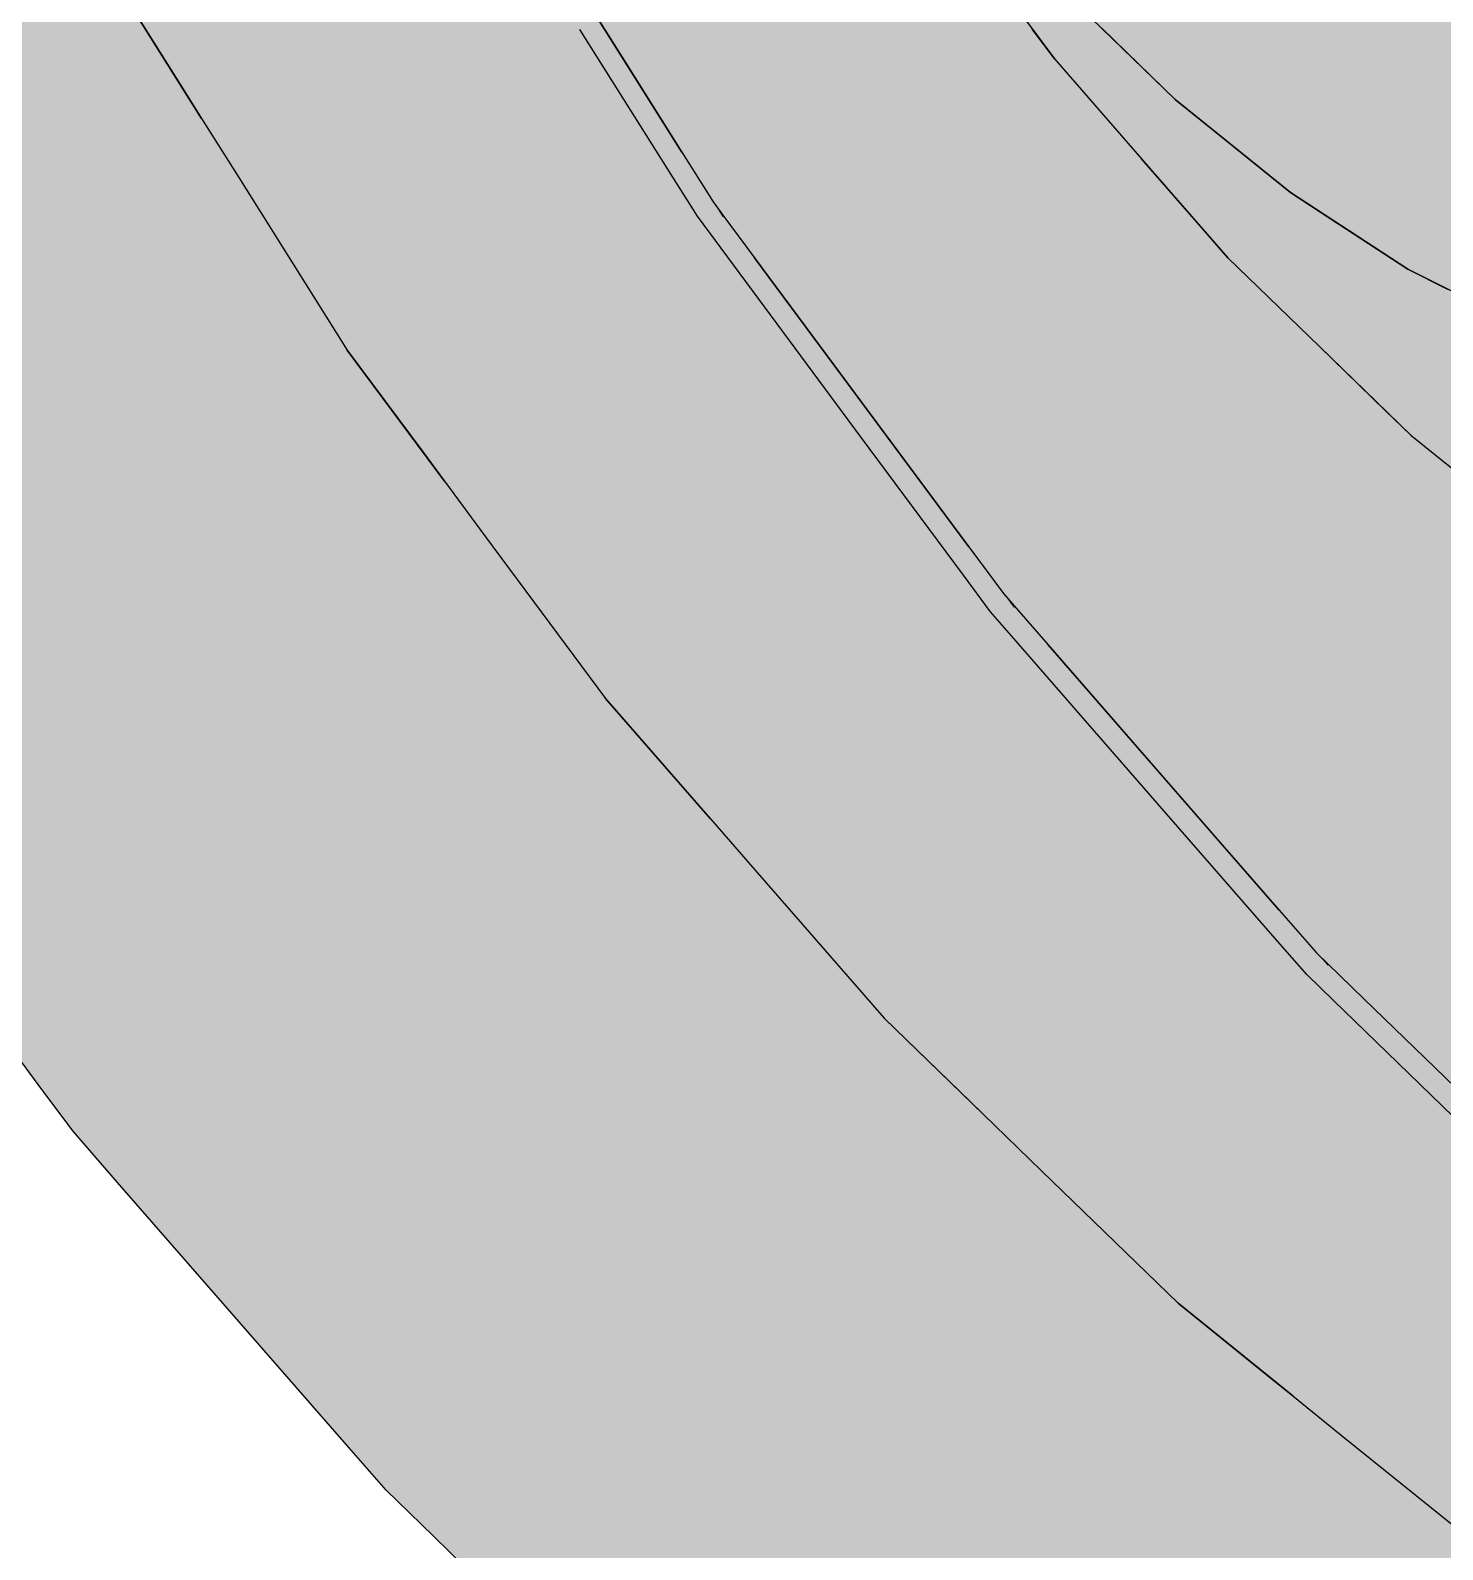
# Model space of a CAD drawing. Extents: x 0 to 420, y 0 to 297.
# Drawn here: x 274.12 to 289.68, y 192.69 to 209.42 of the extents above; entities that cross this region are included whole.
import ezdxf

# ---------------------------------------------------------------- set-up
doc = ezdxf.new("R2010")
doc.units = 0
doc.layers.add('SOMBRA', color=8, linetype='CONTINUOUS')
doc.layers.add('VISIBLE', color=7, linetype='CONTINUOUS')

msp = doc.modelspace()

# ---------------------------------------------------------------- linework, layer by layer
at = {"layer": 'SOMBRA', "color": 252}
for points in [[(306.4451, 222.9507), (285.4081, 209.1036), (285.1613, 209.4365)], [(306.4451, 222.9507), (307.3284, 221.7592), (285.4081, 209.1036)], [(286.3633, 208.0082), (285.4081, 209.1036), (307.3284, 221.7592)], [(286.3633, 208.0082), (307.3284, 221.7592), (307.5947, 221.4539)], [(286.3633, 208.0082), (307.5947, 221.4539), (297.3043, 214.3249)], [(308.2836, 220.6638), (287.0499, 207.2208), (297.3043, 214.3249)], [(308.2836, 220.6638), (287.3161, 206.9155), (287.0499, 207.2208)], [(308.2836, 220.6638), (309.2364, 219.5712), (287.3161, 206.9155)], [(288.3246, 205.938), (287.3161, 206.9155), (309.2364, 219.5712)], [(288.3246, 205.938), (309.2364, 219.5712), (309.5175, 219.2987)], [(288.3246, 205.938), (309.5175, 219.2987), (299.2655, 212.2547)], [(310.2449, 218.5936), (289.0495, 205.2353), (299.2655, 212.2547)], [(310.2449, 218.5936), (289.3306, 204.9629), (289.0495, 205.2353)], [(310.2449, 218.5936), (311.2509, 217.6186), (289.3306, 204.9629)], [(290.3751, 204.1199), (289.3306, 204.9629), (311.2509, 217.6186)], [(268.1954, 206.7855), (266.3231, 210.3317), (276.5761, 216.2513)], [(268.1954, 206.7855), (276.5761, 216.2513), (277.8948, 213.7537)], [(290.0755, 215.1485), (291.1003, 213.5191), (282.1166, 208.3324)], [(290.0755, 215.1485), (282.1166, 208.3324), (284.5653, 211.9672)], [(286.3633, 208.0082), (297.3043, 214.3249), (287.0499, 207.2208)], [(268.1954, 206.7855), (277.8948, 213.7537), (271.813, 208.8741)], [(278.4484, 212.7051), (271.813, 208.8741), (277.8948, 213.7537)], [(291.1003, 213.5191), (291.3705, 213.0895), (281.471, 207.374)], [(291.1003, 213.5191), (281.471, 207.374), (282.1166, 208.3324)], [(281.7311, 207.0231), (281.471, 207.374), (291.3705, 213.0895)], [(281.7311, 207.0231), (291.3705, 213.0895), (290.8333, 212.2782)], [(278.4484, 212.7051), (278.7503, 212.1334), (268.4972, 206.2138)], [(278.4484, 212.7051), (268.4972, 206.2138), (271.813, 208.8741)], [(282.3504, 206.1877), (281.7311, 207.0231), (290.8333, 212.2782)], [(282.3504, 206.1877), (290.8333, 212.2782), (289.5546, 210.3471)], [(288.3246, 205.938), (299.2655, 212.2547), (289.0495, 205.2353)], [(268.596, 206.0567), (268.4972, 206.2138), (278.7503, 212.1334)], [(268.596, 206.0567), (278.7503, 212.1334), (278.8491, 211.9763)], [(268.9109, 205.5559), (268.596, 206.0567), (278.8491, 211.9763)], [(268.9109, 205.5559), (278.8491, 211.9763), (279.164, 211.4755)], [(284.5653, 211.9672), (281.2008, 207.8036), (280.176, 209.433)], [(284.5653, 211.9672), (282.1166, 208.3324), (281.2008, 207.8036)], [(282.7278, 208.8767), (282.5922, 212.0039), (282.0648, 211.5147)], [(282.7278, 208.8767), (283.3569, 209.7717), (282.5922, 212.0039)], [(278.5385, 209.297), (277.7972, 211.5831), (277.597, 211.4676)], [(278.5385, 209.297), (278.5851, 210.0909), (277.7972, 211.5831)], [(271.0459, 202.1614), (268.9109, 205.5559), (279.164, 211.4755)], [(271.0459, 202.1614), (279.164, 211.4755), (280.6676, 209.0847)], [(278.2819, 208.0061), (277.597, 211.4676), (277.1787, 211.226)], [(278.2819, 208.0061), (278.5385, 209.297), (277.597, 211.4676)], [(279.2243, 211.2355), (281.299, 208.081), (279.164, 211.4755)], [(281.8062, 207.5656), (282.0648, 211.5147), (281.2988, 210.8043)], [(281.8062, 207.5656), (282.7278, 208.8767), (282.0648, 211.5147)], [(276.6146, 210.389), (278.2819, 208.0061), (277.1787, 211.226)], [(279.2243, 211.2355), (280.176, 209.433), (281.2008, 207.8036)], [(279.2243, 211.2355), (281.2008, 207.8036), (281.299, 208.081)], [(285.0823, 208.9062), (284.2613, 211.0583), (284.0812, 210.8022)], [(285.3051, 209.3987), (284.3475, 211.1809), (284.2613, 211.0583)], [(285.0823, 208.9062), (285.3051, 209.3987), (284.2613, 211.0583)], [(285.3051, 209.3987), (285.4429, 209.7033), (284.3475, 211.1809)], [(275.988, 207.1136), (276.5023, 210.8355), (275.4959, 210.2545)], [(275.988, 207.1136), (276.6146, 210.389), (276.5023, 210.8355)], [(280.2822, 207.8455), (281.2988, 210.8043), (280.1768, 209.7636)], [(280.2822, 207.8455), (281.8062, 207.5656), (281.2988, 210.8043)], [(284.7507, 208.1734), (284.0812, 210.8022), (283.7901, 210.388)], [(284.7507, 208.1734), (285.0823, 208.9062), (284.0812, 210.8022)], [(293.1683, 210.6643), (294.3017, 209.1355), (285.318, 203.9488)], [(293.1683, 210.6643), (285.318, 203.9488), (287.6582, 207.483)], [(289.5546, 210.3471), (293.1683, 210.6643), (287.6582, 207.483)], [(273.9775, 210.441), (274.0341, 209.4105), (275.4959, 210.2545)], [(275.988, 207.1136), (277.4154, 207.2025), (276.6146, 210.389)], [(276.6146, 210.389), (277.4154, 207.2025), (278.2819, 208.0061)], [(284.2692, 207.109), (283.7901, 210.388), (283.3569, 209.7717)], [(284.2692, 207.109), (284.7507, 208.1734), (283.7901, 210.388)], [(274.3136, 204.3256), (275.4959, 210.2545), (274.0341, 209.4105)], [(274.3136, 204.3256), (275.988, 207.1136), (275.4959, 210.2545)], [(278.5851, 210.0909), (279.3966, 209.04), (278.5979, 210.31)], [(278.5979, 210.31), (279.3966, 209.04), (280.1768, 209.7636)], [(282.3504, 206.1877), (289.5546, 210.3471), (287.6582, 207.483)], [(278.5385, 209.297), (279.2243, 208.8802), (278.5851, 210.0909)], [(278.5851, 210.0909), (279.2243, 208.8802), (279.3966, 209.04)], [(286.5972, 208.1462), (285.5088, 209.8491), (285.4429, 209.7033)], [(286.5972, 208.1462), (286.6904, 208.494), (285.5088, 209.8491)], [(286.6904, 208.494), (286.735, 208.6605), (285.5088, 209.8491)], [(280.2822, 207.8455), (280.1768, 209.7636), (279.3966, 209.04)], [(283.5639, 205.55), (283.3569, 209.7717), (282.7278, 208.8767)], [(283.5639, 205.55), (284.2692, 207.109), (283.3569, 209.7717)], [(286.4465, 207.5838), (285.4429, 209.7033), (285.3051, 209.3987)], [(286.4465, 207.5838), (286.5972, 208.1462), (285.4429, 209.7033)], [(272.1752, 205.3507), (274.3136, 204.3256), (274.0341, 209.4105)], [(286.2223, 206.747), (285.3051, 209.3987), (285.0823, 208.9062)], [(286.2223, 206.747), (286.4465, 207.5838), (285.3051, 209.3987)], [(278.2819, 208.0061), (278.4731, 208.1835), (278.5385, 209.297)], [(278.4731, 208.1835), (278.8642, 208.5462), (278.5385, 209.297)], [(278.5385, 209.297), (278.8642, 208.5462), (279.2243, 208.8802)], [(271.0459, 202.1614), (280.6676, 209.0847), (274.6635, 204.25)], [(281.299, 208.081), (274.6635, 204.25), (280.6676, 209.0847)], [(280.3416, 206.7639), (279.3966, 209.04), (279.2243, 208.8802)], [(280.3416, 206.7639), (280.295, 207.6116), (279.3966, 209.04)], [(280.295, 207.6116), (280.2822, 207.8455), (279.3966, 209.04)], [(294.3017, 209.1355), (294.6005, 208.7325), (284.701, 203.017)], [(294.3017, 209.1355), (284.701, 203.017), (285.318, 203.9488)], [(280.2499, 205.3515), (279.2243, 208.8802), (278.8642, 208.5462)], [(280.2499, 205.3515), (280.3416, 206.7639), (279.2243, 208.8802)], [(282.1207, 205.5587), (282.7278, 208.8767), (281.8062, 207.5656)], [(282.1207, 205.5587), (283.5639, 205.55), (282.7278, 208.8767)], [(285.8966, 205.5315), (285.0823, 208.9062), (284.7507, 208.1734)], [(285.8966, 205.5315), (286.2223, 206.747), (285.0823, 208.9062)], [(284.9816, 202.6952), (284.701, 203.017), (294.6005, 208.7325)], [(284.9816, 202.6952), (294.6005, 208.7325), (294.0838, 207.9504)], [(278.4363, 207.5554), (278.8642, 208.5462), (278.4731, 208.1835)], [(278.4363, 207.5554), (280.2499, 205.3515), (278.8642, 208.5462)], [(287.9356, 207.0661), (286.735, 208.6605), (286.6904, 208.494)], [(287.9356, 207.0661), (287.9826, 207.4512), (286.735, 208.6605)], [(287.9826, 207.4512), (288.0051, 207.6355), (286.735, 208.6605)], [(287.8596, 206.4434), (286.6904, 208.494), (286.5972, 208.1462)], [(287.8596, 206.4434), (287.9356, 207.0661), (286.6904, 208.494)], [(278.4363, 207.5554), (278.4731, 208.1835), (278.2819, 208.0061)], [(282.1166, 208.3324), (281.471, 207.374), (281.2008, 207.8036)], [(285.4196, 203.7512), (284.7507, 208.1734), (284.2692, 207.109)], [(285.4196, 203.7512), (285.8966, 205.5315), (284.7507, 208.1734)], [(281.299, 208.081), (281.6431, 207.5337), (271.3901, 201.6141)], [(281.299, 208.081), (271.3901, 201.6141), (274.6635, 204.25)], [(278.2262, 203.9761), (278.2819, 208.0061), (277.4154, 207.2025)], [(278.2262, 203.9761), (278.4363, 207.5554), (278.2819, 208.0061)], [(281.2008, 207.8036), (281.6431, 207.5337), (281.299, 208.081)], [(287.7465, 205.5169), (286.5972, 208.1462), (286.4465, 207.5838)], [(287.7465, 205.5169), (287.8596, 206.4434), (286.5972, 208.1462)], [(280.295, 207.6116), (281.1655, 206.6541), (280.2822, 207.8455)], [(280.2822, 207.8455), (281.1655, 206.6541), (281.8062, 207.5656)], [(285.6496, 201.9292), (284.9816, 202.6952), (294.0838, 207.9504)], [(285.6496, 201.9292), (294.0838, 207.9504), (292.8539, 206.0886)], [(281.2008, 207.8036), (281.471, 207.374), (281.6431, 207.5337)], [(271.4994, 201.4667), (271.3901, 201.6141), (281.6431, 207.5337)], [(271.4994, 201.4667), (281.6431, 207.5337), (281.7524, 207.3863)], [(278.2262, 203.9761), (279.5382, 204.339), (278.4363, 207.5554)], [(278.4363, 207.5554), (279.5382, 204.339), (280.2499, 205.3515)], [(280.3416, 206.7639), (281.0239, 206.4527), (280.295, 207.6116)], [(280.295, 207.6116), (281.0239, 206.4527), (281.1655, 206.6541)], [(282.1207, 205.5587), (281.8062, 207.5656), (281.1655, 206.6541)], [(281.471, 207.374), (281.751, 207.3622), (281.6431, 207.5337)], [(281.7524, 207.3863), (281.6431, 207.5337), (281.751, 207.3622)], [(287.5822, 204.1712), (286.4465, 207.5838), (286.2223, 206.747)], [(287.5822, 204.1712), (287.7465, 205.5169), (286.4465, 207.5838)], [(289.2972, 206.1769), (288.0051, 207.6355), (287.9826, 207.4512)], [(289.2972, 206.1769), (289.2972, 206.5927), (288.0051, 207.6355)], [(289.2972, 206.5927), (289.2972, 206.7917), (288.0051, 207.6355)], [(271.8477, 200.9969), (271.4994, 201.4667), (281.7524, 207.3863)], [(271.8477, 200.9969), (281.7524, 207.3863), (282.1007, 206.9165)], [(281.471, 207.374), (281.7311, 207.0231), (281.751, 207.3622)], [(281.7311, 207.0231), (282.1837, 206.6741), (281.751, 207.3622)], [(282.1837, 206.6741), (281.7524, 207.3863), (281.751, 207.3622)], [(282.1837, 206.6741), (282.1007, 206.9165), (281.7524, 207.3863)], [(282.3504, 206.1877), (287.6582, 207.483), (283.2688, 204.9488)], [(287.6582, 207.483), (284.4022, 203.4201), (283.2688, 204.9488)], [(287.6582, 207.483), (285.318, 203.9488), (284.4022, 203.4201)], [(289.2972, 205.5046), (287.9826, 207.4512), (287.9356, 207.0661)], [(289.2972, 205.5046), (289.2972, 206.1769), (287.9826, 207.4512)], [(275.988, 207.1136), (276.157, 206.0353), (277.4154, 207.2025)], [(276.9906, 200.7147), (277.4154, 207.2025), (276.157, 206.0353)], [(276.9906, 200.7147), (278.2262, 203.9761), (277.4154, 207.2025)], [(274.3136, 204.3256), (275.7008, 205.6122), (275.988, 207.1136)], [(275.7008, 205.6122), (276.157, 206.0353), (275.988, 207.1136)], [(281.7311, 207.0231), (282.3504, 206.1877), (282.1837, 206.6741)], [(284.082, 203.4885), (284.2692, 207.109), (283.5639, 205.55)], [(284.082, 203.4885), (285.4196, 203.7512), (284.2692, 207.109)], [(289.2972, 204.5042), (287.9356, 207.0661), (287.8596, 206.4434)], [(289.2972, 204.5042), (289.2972, 205.5046), (287.9356, 207.0661)], [(274.2087, 197.812), (271.8477, 200.9969), (282.1007, 206.9165)], [(274.2087, 197.812), (282.1007, 206.9165), (283.7636, 204.6734)], [(282.1837, 206.6741), (284.4618, 203.7316), (282.1007, 206.9165)], [(280.2499, 205.3515), (280.407, 205.575), (280.3416, 206.7639)], [(280.407, 205.575), (280.7281, 206.0319), (280.3416, 206.7639)], [(280.3416, 206.7639), (280.7281, 206.0319), (281.0239, 206.4527)], [(282.3504, 206.1877), (283.2688, 204.9488), (282.1837, 206.6741)], [(282.1837, 206.6741), (283.2688, 204.9488), (284.4022, 203.4201)], [(282.1837, 206.6741), (284.4022, 203.4201), (284.4618, 203.7316)], [(287.3417, 202.2), (286.2223, 206.747), (285.8966, 205.5315)], [(287.3417, 202.2), (287.5822, 204.1712), (286.2223, 206.747)], [(290.6588, 205.4938), (289.2972, 206.7917), (289.2972, 206.5927)], [(290.6588, 205.4938), (290.6118, 205.9332), (289.2972, 206.7917)], [(290.6118, 205.9332), (290.5893, 206.1435), (289.2972, 206.7917)], [(282.298, 204.4269), (281.1655, 206.6541), (281.0239, 206.4527)], [(282.298, 204.4269), (282.159, 205.3139), (281.1655, 206.6541)], [(282.159, 205.3139), (282.1207, 205.5587), (281.1655, 206.6541)], [(296.5398, 206.5085), (297.7623, 205.1066), (288.7786, 199.9199)], [(296.5398, 206.5085), (288.7786, 199.9199), (291.0296, 203.3272)], [(290.7348, 204.7834), (289.2972, 206.5927), (289.2972, 206.1769)], [(290.7348, 204.7834), (290.6588, 205.4938), (289.2972, 206.5927)], [(282.3727, 202.9171), (281.0239, 206.4527), (280.7281, 206.0319)], [(282.3727, 202.9171), (282.298, 204.4269), (281.0239, 206.4527)], [(289.2972, 203.0512), (287.8596, 206.4434), (287.7465, 205.5169)], [(289.2972, 203.0512), (289.2972, 204.5042), (287.8596, 206.4434)], [(290.8479, 203.7263), (289.2972, 206.1769), (289.2972, 205.5046)], [(290.8479, 203.7263), (290.7348, 204.7834), (289.2972, 206.1769)], [(274.8941, 201.395), (276.9906, 200.7147), (276.157, 206.0353)], [(274.8941, 201.395), (276.157, 206.0353), (275.7008, 205.6122)], [(280.4438, 204.9043), (280.7281, 206.0319), (280.407, 205.575)], [(280.4438, 204.9043), (282.3727, 202.9171), (280.7281, 206.0319)], [(285.6496, 201.9292), (292.8539, 206.0886), (291.0296, 203.3272)], [(274.4411, 202.0061), (275.7008, 205.6122), (274.3136, 204.3256)], [(274.4411, 202.0061), (274.8941, 201.395), (275.7008, 205.6122)], [(280.4438, 204.9043), (280.407, 205.575), (280.2499, 205.3515)], [(282.159, 205.3139), (283.0734, 204.466), (282.1207, 205.5587)], [(282.1207, 205.5587), (283.0734, 204.466), (283.5639, 205.55)], [(284.082, 203.4885), (283.5639, 205.55), (283.0734, 204.466)], [(286.1325, 201.6704), (285.8966, 205.5315), (285.4196, 203.7512)], [(286.1325, 201.6704), (287.3417, 202.2), (285.8966, 205.5315)], [(289.2972, 200.923), (287.7465, 205.5169), (287.5822, 204.1712)], [(289.2972, 200.923), (289.2972, 203.0512), (287.7465, 205.5169)], [(291.0122, 202.1909), (289.2972, 205.5046), (289.2972, 204.5042)], [(291.0122, 202.1909), (290.8479, 203.7263), (289.2972, 205.5046)], [(272.1752, 205.3507), (273.3702, 203.4506), (274.3136, 204.3256)], [(280.6539, 201.0825), (280.2499, 205.3515), (279.5382, 204.339)], [(280.6539, 201.0825), (280.4438, 204.9043), (280.2499, 205.3515)], [(282.298, 204.4269), (282.9651, 204.2265), (282.159, 205.3139)], [(282.159, 205.3139), (282.9651, 204.2265), (283.0734, 204.466)], [(297.7623, 205.1066), (298.0846, 204.7369), (288.1851, 199.0214)], [(297.7623, 205.1066), (288.1851, 199.0214), (288.7786, 199.9199)], [(280.6539, 201.0825), (281.828, 201.7131), (280.4438, 204.9043)], [(280.4438, 204.9043), (281.828, 201.7131), (282.3727, 202.9171)], [(274.2087, 197.812), (283.7636, 204.6734), (277.8263, 199.9006)], [(284.4618, 203.7316), (277.8263, 199.9006), (283.7636, 204.6734)], [(288.4814, 198.7343), (288.1851, 199.0214), (298.0846, 204.7369)], [(288.4814, 198.7343), (298.0846, 204.7369), (297.5836, 203.9894)], [(291.2527, 199.9419), (289.2972, 204.5042), (289.2972, 203.0512)], [(291.2527, 199.9419), (291.0122, 202.1909), (289.2972, 204.5042)], [(273.3702, 203.4506), (274.4411, 202.0061), (274.3136, 204.3256)], [(278.2262, 203.9761), (278.5046, 202.8685), (279.5382, 204.339)], [(279.8781, 197.4033), (279.5382, 204.339), (278.5046, 202.8685)], [(279.8781, 197.4033), (280.6539, 201.0825), (279.5382, 204.339)], [(282.3727, 202.9171), (282.4929, 203.1828), (282.298, 204.4269)], [(282.4929, 203.1828), (282.7387, 203.7262), (282.298, 204.4269)], [(282.298, 204.4269), (282.7387, 203.7262), (282.9651, 204.2265)], [(284.3741, 202.3259), (283.0734, 204.466), (282.9651, 204.2265)], [(284.3741, 202.3259), (284.1451, 203.237), (283.0734, 204.466)], [(284.1451, 203.237), (284.082, 203.4885), (283.0734, 204.466)], [(271.0459, 202.1614), (274.6635, 204.25), (271.3901, 201.6141)], [(284.614, 200.7445), (282.9651, 204.2265), (282.7387, 203.7262)], [(284.614, 200.7445), (284.3741, 202.3259), (282.9651, 204.2265)], [(288.2371, 200.1355), (287.5822, 204.1712), (287.3417, 202.2)], [(288.2371, 200.1355), (289.2972, 200.923), (287.5822, 204.1712)], [(289.1867, 198.0506), (288.4814, 198.7343), (297.5836, 203.9894)], [(289.1867, 198.0506), (297.5836, 203.9894), (296.3909, 202.21)], [(276.9906, 200.7147), (278.13, 202.3356), (278.2262, 203.9761)], [(278.13, 202.3356), (278.5046, 202.8685), (278.2262, 203.9761)], [(285.318, 203.9488), (284.701, 203.017), (284.4022, 203.4201)], [(284.4618, 203.7316), (284.8424, 203.2182), (274.5894, 197.2986)], [(284.4618, 203.7316), (274.5894, 197.2986), (277.8263, 199.9006)], [(282.6029, 202.481), (282.7387, 203.7262), (282.4929, 203.1828)], [(282.6029, 202.481), (284.614, 200.7445), (282.7387, 203.7262)], [(284.082, 203.4885), (285.0879, 202.5134), (285.4196, 203.7512)], [(284.4022, 203.4201), (284.8424, 203.2182), (284.4618, 203.7316)], [(286.1325, 201.6704), (285.4196, 203.7512), (285.0879, 202.5134)], [(284.1451, 203.237), (285.0879, 202.5134), (284.082, 203.4885)], [(273.3702, 203.4506), (273.093, 203.1935), (274.5249, 200.4813)], [(273.3702, 203.4506), (274.5249, 200.4813), (274.4566, 201.7232)], [(273.3702, 203.4506), (274.4566, 201.7232), (274.4411, 202.0061)], [(284.4022, 203.4201), (284.701, 203.017), (284.8424, 203.2182)], [(285.6496, 201.9292), (291.0296, 203.3272), (286.6403, 200.793)], [(291.0296, 203.3272), (287.8628, 199.3911), (286.6403, 200.793)], [(291.0296, 203.3272), (288.7786, 199.9199), (287.8628, 199.3911)], [(273.093, 203.1935), (272.5136, 202.6561), (274.333, 198.4616)], [(273.093, 203.1935), (274.333, 198.4616), (274.5683, 199.6917)], [(273.093, 203.1935), (274.5683, 199.6917), (274.5249, 200.4813)], [(274.7073, 197.1634), (274.5894, 197.2986), (284.8424, 203.2182)], [(274.7073, 197.1634), (284.8424, 203.2182), (284.9603, 203.083)], [(282.6029, 202.481), (282.4929, 203.1828), (282.3727, 202.9171)], [(284.3741, 202.3259), (285.0146, 202.2399), (284.1451, 203.237)], [(284.1451, 203.237), (285.0146, 202.2399), (285.0879, 202.5134)], [(284.701, 203.017), (284.9617, 203.0573), (284.8424, 203.2182)], [(284.9603, 203.083), (284.8424, 203.2182), (284.9617, 203.0573)], [(275.0829, 196.7326), (274.7073, 197.1634), (284.9603, 203.083)], [(275.0829, 196.7326), (284.9603, 203.083), (285.336, 202.6522)], [(284.701, 203.017), (284.9816, 202.6952), (284.9617, 203.0573)], [(285.4403, 202.4118), (284.9603, 203.083), (284.9617, 203.0573)], [(285.4403, 202.4118), (285.336, 202.6522), (284.9603, 203.083)], [(284.9816, 202.6952), (285.4403, 202.4118), (284.9617, 203.0573)], [(290.36, 198.9101), (289.2972, 203.0512), (289.2972, 200.923)], [(290.36, 198.9101), (291.2527, 199.9419), (289.2972, 203.0512)], [(277.8595, 197.7272), (279.8781, 197.4033), (278.5046, 202.8685)], [(277.8595, 197.7272), (278.5046, 202.8685), (278.13, 202.3356)], [(283.2294, 198.4821), (282.3727, 202.9171), (281.828, 201.7131)], [(283.2294, 198.4821), (282.6029, 202.481), (282.3727, 202.9171)], [(274.333, 198.4616), (272.5136, 202.6561), (271.5769, 201.7873)], [(277.6297, 193.812), (275.0829, 196.7326), (285.336, 202.6522)], [(277.6297, 193.812), (285.336, 202.6522), (287.1297, 200.5952)], [(284.9816, 202.6952), (285.6496, 201.9292), (285.4403, 202.4118)], [(285.4403, 202.4118), (287.8828, 199.7316), (285.336, 202.6522)], [(286.5345, 200.497), (285.0879, 202.5134), (285.0146, 202.2399)], [(286.5345, 200.497), (286.2194, 201.4166), (285.0879, 202.5134)], [(286.2194, 201.4166), (286.1325, 201.6704), (285.0879, 202.5134)], [(277.3709, 198.2876), (278.13, 202.3356), (276.9906, 200.7147)], [(277.3709, 198.2876), (277.8595, 197.7272), (278.13, 202.3356)], [(283.2294, 198.4821), (284.2456, 199.3697), (282.6029, 202.481)], [(282.6029, 202.481), (284.2456, 199.3697), (284.614, 200.7445)], [(284.614, 200.7445), (284.6953, 201.048), (284.3741, 202.3259)], [(284.6953, 201.048), (284.8615, 201.6685), (284.3741, 202.3259)], [(284.3741, 202.3259), (284.8615, 201.6685), (285.0146, 202.2399)], [(285.6496, 201.9292), (286.6403, 200.793), (285.4403, 202.4118)], [(285.4403, 202.4118), (286.6403, 200.793), (287.8628, 199.3911)], [(285.4403, 202.4118), (287.8628, 199.3911), (287.8828, 199.7316)], [(286.9354, 198.8711), (285.0146, 202.2399), (284.8615, 201.6685)], [(286.9354, 198.8711), (286.5345, 200.497), (285.0146, 202.2399)], [(286.1325, 201.6704), (287.1744, 200.8295), (287.3417, 202.2)], [(288.2371, 200.1355), (287.3417, 202.2), (287.1744, 200.8295)], [(289.1867, 198.0506), (296.3909, 202.21), (294.622, 199.5709)], [(274.4566, 201.7232), (274.8941, 201.395), (274.4411, 202.0061)], [(274.333, 198.4616), (271.5769, 201.7873), (271.8477, 200.9969)], [(274.5249, 200.4813), (274.8402, 201.1133), (274.4566, 201.7232)], [(274.4566, 201.7232), (274.8402, 201.1133), (274.8941, 201.395)], [(280.6539, 201.0825), (281.0369, 199.9645), (281.828, 201.7131)], [(282.9268, 194.4481), (281.828, 201.7131), (281.0369, 199.9645)], [(282.9268, 194.4481), (283.2294, 198.4821), (281.828, 201.7131)], [(284.8765, 200.3272), (284.8615, 201.6685), (284.6953, 201.048)], [(284.8765, 200.3272), (286.9354, 198.8711), (284.8615, 201.6685)], [(286.2194, 201.4166), (287.1744, 200.8295), (286.1325, 201.6704)], [(274.8402, 201.1133), (276.2157, 199.6123), (274.8941, 201.395)], [(274.8941, 201.395), (276.2157, 199.6123), (276.9906, 200.7147)], [(286.5345, 200.497), (287.1374, 200.5267), (286.2194, 201.4166)], [(286.2194, 201.4166), (287.1374, 200.5267), (287.1744, 200.8295)], [(274.333, 198.4616), (271.8477, 200.9969), (274.2087, 197.812)], [(274.5249, 200.4813), (274.6676, 200.211), (274.8402, 201.1133)], [(274.6676, 200.211), (275.988, 199.2883), (274.8402, 201.1133)], [(274.8402, 201.1133), (275.988, 199.2883), (276.2157, 199.6123)], [(279.8781, 197.4033), (280.7502, 199.3308), (280.6539, 201.0825)], [(280.7502, 199.3308), (281.0369, 199.9645), (280.6539, 201.0825)], [(284.8765, 200.3272), (284.6953, 201.048), (284.614, 200.7445)], [(288.7421, 198.9713), (287.1744, 200.8295), (287.1374, 200.5267)], [(288.7421, 198.9713), (288.3464, 199.8837), (287.1744, 200.8295)], [(288.3464, 199.8837), (288.2371, 200.1355), (287.1744, 200.8295)], [(288.2371, 200.1355), (289.2972, 199.4432), (289.2972, 200.923)], [(290.36, 198.9101), (289.2972, 200.923), (289.2972, 199.4432)], [(276.2157, 199.6123), (277.3709, 198.2876), (276.9906, 200.7147)], [(285.9088, 196.2195), (284.614, 200.7445), (284.2456, 199.3697)], [(285.9088, 196.2195), (284.8765, 200.3272), (284.614, 200.7445)], [(274.5683, 199.6917), (274.6676, 200.211), (274.5249, 200.4813)], [(277.6297, 193.812), (287.1297, 200.5952), (281.2474, 195.9006)], [(287.8828, 199.7316), (281.2474, 195.9006), (287.1297, 200.5952)], [(286.5345, 200.497), (287.0602, 199.894), (287.1374, 200.5267)], [(286.9354, 198.8711), (286.9764, 199.2071), (286.5345, 200.497)], [(286.9764, 199.2071), (287.0602, 199.894), (286.5345, 200.497)], [(289.2972, 197.3287), (287.1374, 200.5267), (287.0602, 199.894)], [(289.2972, 197.3287), (288.7421, 198.9713), (287.1374, 200.5267)], [(285.9088, 196.2195), (286.7496, 197.3489), (284.8765, 200.3272)], [(284.8765, 200.3272), (286.7496, 197.3489), (286.9354, 198.8711)], [(274.5683, 199.6917), (275.5122, 198.6114), (274.6676, 200.211)], [(274.6676, 200.211), (275.5122, 198.6114), (275.988, 199.2883)], [(288.3464, 199.8837), (289.2972, 199.4432), (288.2371, 200.1355)], [(274.2087, 197.812), (277.8263, 199.9006), (274.5894, 197.2986)], [(281.0206, 194.4101), (281.0369, 199.9645), (280.7502, 199.3308)], [(281.0206, 194.4101), (282.9268, 194.4481), (281.0369, 199.9645)], [(287.2257, 198.4795), (287.0602, 199.894), (286.9764, 199.2071)], [(287.2257, 198.4795), (289.2972, 197.3287), (287.0602, 199.894)], [(288.7786, 199.9199), (288.1851, 199.0214), (287.8628, 199.3911)], [(288.7421, 198.9713), (289.2972, 199.1163), (288.3464, 199.8837)], [(288.3464, 199.8837), (289.2972, 199.1163), (289.2972, 199.4432)], [(274.333, 198.4616), (274.6799, 197.6619), (274.5683, 199.6917)], [(274.5683, 199.6917), (274.6799, 197.6619), (274.7428, 197.5168)], [(274.5683, 199.6917), (274.7428, 197.5168), (275.5122, 198.6114)], [(287.8828, 199.7316), (288.2934, 199.2607), (278.0403, 193.3411)], [(287.8828, 199.7316), (278.0403, 193.3411), (281.2474, 195.9006)], [(287.8628, 199.3911), (288.2934, 199.2607), (287.8828, 199.7316)], [(276.2157, 199.6123), (275.988, 199.2883), (277.6208, 196.6921)], [(276.2157, 199.6123), (277.6208, 196.6921), (277.4172, 197.9916)], [(276.2157, 199.6123), (277.4172, 197.9916), (277.3709, 198.2876)], [(289.1867, 198.0506), (294.622, 199.5709), (290.2327, 197.0367)], [(280.5047, 194.9102), (280.7502, 199.3308), (279.8781, 197.4033)], [(280.5047, 194.9102), (281.0206, 194.4101), (280.7502, 199.3308)], [(283.2294, 198.4821), (283.7105, 197.3729), (284.2456, 199.3697)], [(286.0845, 191.8997), (284.2456, 199.3697), (283.7105, 197.3729)], [(286.0845, 191.8997), (285.9088, 196.2195), (284.2456, 199.3697)], [(287.8628, 199.3911), (288.1851, 199.0214), (288.2934, 199.2607)], [(290.9593, 197.775), (289.2972, 199.4432), (289.2972, 199.1163)], [(290.9593, 197.775), (290.4896, 198.6646), (289.2972, 199.4432)], [(290.4896, 198.6646), (290.36, 198.9101), (289.2972, 199.4432)], [(275.988, 199.2883), (275.5122, 198.6114), (277.6714, 194.5217)], [(275.988, 199.2883), (277.6714, 194.5217), (277.7503, 195.866)], [(275.988, 199.2883), (277.7503, 195.866), (277.6208, 196.6921)], [(278.1648, 193.2205), (278.0403, 193.3411), (288.2934, 199.2607)], [(278.1648, 193.2205), (288.2934, 199.2607), (288.4178, 199.1401)], [(278.5614, 192.836), (278.1648, 193.2205), (288.4178, 199.1401)], [(278.5614, 192.836), (288.4178, 199.1401), (288.8145, 198.7556)], [(287.2257, 198.4795), (286.9764, 199.2071), (286.9354, 198.8711)], [(288.1851, 199.0214), (288.4221, 199.1131), (288.2934, 199.2607)], [(288.4178, 199.1401), (288.2934, 199.2607), (288.4221, 199.1131)], [(288.9382, 198.5212), (288.4178, 199.1401), (288.4221, 199.1131)], [(288.9382, 198.5212), (288.8145, 198.7556), (288.4178, 199.1401)], [(288.1851, 199.0214), (288.4814, 198.7343), (288.4221, 199.1131)], [(288.4814, 198.7343), (288.9382, 198.5212), (288.4221, 199.1131)], [(288.7421, 198.9713), (289.2972, 198.4332), (289.2972, 199.1163)], [(289.2972, 197.3287), (289.2972, 197.6915), (288.7421, 198.9713)], [(289.2972, 197.6915), (289.2972, 198.4332), (288.7421, 198.9713)], [(291.659, 196.1439), (289.2972, 199.1163), (289.2972, 198.4332)], [(291.659, 196.1439), (290.9593, 197.775), (289.2972, 199.1163)], [(288.6461, 194.3334), (286.9354, 198.8711), (286.7496, 197.3489)], [(288.6461, 194.3334), (287.2257, 198.4795), (286.9354, 198.8711)], [(281.2504, 190.2295), (278.5614, 192.836), (288.8145, 198.7556)], [(281.2504, 190.2295), (288.8145, 198.7556), (290.7083, 196.9199)], [(288.4814, 198.7343), (289.1867, 198.0506), (288.9382, 198.5212)], [(288.9382, 198.5212), (291.5034, 196.1491), (288.8145, 198.7556)], [(277.6714, 194.5217), (275.5122, 198.6114), (274.7428, 197.5168)], [(282.9268, 194.4481), (283.5166, 196.6492), (283.2294, 198.4821)], [(283.5166, 196.6492), (283.7105, 197.3729), (283.2294, 198.4821)], [(288.6461, 194.3334), (289.2972, 195.6852), (287.2257, 198.4795)], [(287.2257, 198.4795), (289.2972, 195.6852), (289.2972, 197.3287)], [(289.1867, 198.0506), (290.2327, 197.0367), (288.9382, 198.5212)], [(288.9382, 198.5212), (290.2327, 197.0367), (291.5234, 195.7856)], [(288.9382, 198.5212), (291.5234, 195.7856), (291.5034, 196.1491)], [(274.333, 198.4616), (274.2087, 197.812), (274.5894, 197.2986)], [(274.333, 198.4616), (274.5894, 197.2986), (274.6918, 197.4443)], [(274.333, 198.4616), (274.6918, 197.4443), (274.6799, 197.6619)], [(289.6103, 196.9696), (289.2972, 198.4332), (289.2972, 197.6915)], [(289.6103, 196.9696), (291.659, 196.1439), (289.2972, 198.4332)], [(277.4172, 197.9916), (277.8595, 197.7272), (277.3709, 198.2876)], [(277.6208, 196.6921), (277.8414, 197.4194), (277.4172, 197.9916)], [(277.4172, 197.9916), (277.8414, 197.4194), (277.8595, 197.7272)], [(274.6918, 197.4443), (274.7428, 197.5168), (274.6799, 197.6619)], [(277.8414, 197.4194), (279.2851, 196.0924), (277.8595, 197.7272)], [(277.8595, 197.7272), (279.2851, 196.0924), (279.8781, 197.4033)], [(289.6103, 196.9696), (289.2972, 197.6915), (289.2972, 197.3287)], [(274.7428, 197.5168), (274.6918, 197.4443), (274.7073, 197.1634)], [(274.7428, 197.5168), (274.7073, 197.1634), (275.0829, 196.7326)], [(277.6714, 194.5217), (274.7428, 197.5168), (275.0829, 196.7326)], [(274.6918, 197.4443), (274.5894, 197.2986), (274.7073, 197.1634)], [(277.6208, 196.6921), (277.7836, 196.4334), (277.8414, 197.4194)], [(277.7836, 196.4334), (279.1108, 195.7072), (277.8414, 197.4194)], [(277.8414, 197.4194), (279.1108, 195.7072), (279.2851, 196.0924)], [(279.2851, 196.0924), (280.5047, 194.9102), (279.8781, 197.4033)], [(284.3233, 191.5005), (283.7105, 197.3729), (283.5166, 196.6492)], [(284.3233, 191.5005), (286.0845, 191.8997), (283.7105, 197.3729)], [(285.9088, 196.2195), (286.4798, 195.1381), (286.7496, 197.3489)], [(289.2972, 189.8017), (286.7496, 197.3489), (286.4798, 195.1381)], [(289.2972, 189.8017), (288.6461, 194.3334), (286.7496, 197.3489)], [(291.3946, 192.856), (289.2972, 197.3287), (289.2972, 195.6852)], [(291.3946, 192.856), (289.6103, 196.9696), (289.2972, 197.3287)], [(291.3946, 192.856), (291.8448, 194.4072), (289.6103, 196.9696)], [(289.6103, 196.9696), (291.8448, 194.4072), (291.659, 196.1439)], [(281.2504, 190.2295), (290.7083, 196.9199), (284.868, 192.3182)], [(291.5034, 196.1491), (284.868, 192.3182), (290.7083, 196.9199)], [(277.6714, 194.5217), (275.0829, 196.7326), (277.6297, 193.812)], [(277.7503, 195.866), (277.7836, 196.4334), (277.6208, 196.6921)], [(283.7889, 191.9317), (283.5166, 196.6492), (282.9268, 194.4481)], [(283.7889, 191.9317), (284.3233, 191.5005), (283.5166, 196.6492)], [(277.7503, 195.866), (278.7466, 194.9022), (277.7836, 196.4334)], [(277.7836, 196.4334), (278.7466, 194.9022), (279.1108, 195.7072)], [(291.5034, 196.1491), (291.9369, 195.7289), (281.6839, 189.8093)], [(291.5034, 196.1491), (281.6839, 189.8093), (284.868, 192.3182)], [(286.0845, 191.8997), (286.382, 194.3367), (285.9088, 196.2195)], [(286.382, 194.3367), (286.4798, 195.1381), (285.9088, 196.2195)], [(279.2851, 196.0924), (279.1108, 195.7072), (280.9165, 193.2714)], [(279.2851, 196.0924), (280.9165, 193.2714), (280.5811, 194.6062)], [(279.2851, 196.0924), (280.5811, 194.6062), (280.5047, 194.9102)], [(277.6297, 193.812), (281.2474, 195.9006), (278.0403, 193.3411)], [(277.6714, 194.5217), (278.0831, 193.742), (277.7503, 195.866)], [(277.7503, 195.866), (278.0831, 193.742), (278.1577, 193.6006)], [(277.7503, 195.866), (278.1577, 193.6006), (278.7466, 194.9022)], [(279.1108, 195.7072), (278.7466, 194.9022), (281.2087, 190.9874)], [(279.1108, 195.7072), (281.2087, 190.9874), (281.1298, 192.4227)], [(279.1108, 195.7072), (281.1298, 192.4227), (280.9165, 193.2714)], [(281.8128, 189.7053), (281.6839, 189.8093), (291.9369, 195.7289)], [(281.8128, 189.7053), (291.9369, 195.7289), (292.0658, 195.6249)], [(282.2236, 189.3738), (281.8128, 189.7053), (292.0658, 195.6249)], [(282.2236, 189.3738), (292.0658, 195.6249), (292.4766, 195.2934)], [(288.6461, 194.3334), (289.2972, 193.2982), (289.2972, 195.6852)], [(292.5099, 188.1901), (289.2972, 195.6852), (289.2972, 193.2982)], [(292.5099, 188.1901), (291.3946, 192.856), (289.2972, 195.6852)], [(285.0087, 187.1261), (282.2236, 189.3738), (292.4766, 195.2934)], [(285.0087, 187.1261), (292.4766, 195.2934), (294.4382, 193.7103)], [(287.7111, 189.0481), (286.4798, 195.1381), (286.382, 194.3367)], [(287.7111, 189.0481), (289.2972, 189.8017), (286.4798, 195.1381)], [(281.2087, 190.9874), (278.7466, 194.9022), (278.1577, 193.6006)], [(280.5811, 194.6062), (281.0206, 194.4101), (280.5047, 194.9102)], [(277.6714, 194.5217), (277.6297, 193.812), (278.0403, 193.3411)], [(277.6714, 194.5217), (278.0403, 193.3411), (278.1187, 193.5144)], [(277.6714, 194.5217), (278.1187, 193.5144), (278.0831, 193.742)], [(280.9165, 193.2714), (281.0387, 194.0814), (280.5811, 194.6062)], [(280.5811, 194.6062), (281.0387, 194.0814), (281.0206, 194.4101)], [(281.0206, 194.4101), (282.5257, 192.9512), (282.9268, 194.4481)], [(281.0387, 194.0814), (282.5257, 192.9512), (281.0206, 194.4101)], [(282.5257, 192.9512), (283.7889, 191.9317), (282.9268, 194.4481)], [(287.1674, 189.4031), (286.382, 194.3367), (286.0845, 191.8997)], [(287.1674, 189.4031), (287.7111, 189.0481), (286.382, 194.3367)], [(289.2972, 189.8017), (289.2972, 192.433), (288.6461, 194.3334)], [(289.2972, 192.433), (289.2972, 193.2982), (288.6461, 194.3334)], [(280.9165, 193.2714), (281.0965, 193.0286), (281.0387, 194.0814)], [(281.0965, 193.0286), (282.4079, 192.5113), (281.0387, 194.0814)], [(281.0387, 194.0814), (282.4079, 192.5113), (282.5257, 192.9512)], [(278.1187, 193.5144), (278.1577, 193.6006), (278.0831, 193.742)], [(285.0087, 187.1261), (294.4382, 193.7103), (288.6263, 189.2147)], [(295.2617, 193.0457), (288.6263, 189.2147), (294.4382, 193.7103)], [(278.1187, 193.5144), (278.0403, 193.3411), (278.1648, 193.2205)], [(278.1577, 193.6006), (278.1187, 193.5144), (278.1648, 193.2205)], [(278.1577, 193.6006), (278.1648, 193.2205), (278.5614, 192.836)], [(281.2087, 190.9874), (278.1577, 193.6006), (278.5614, 192.836)], [(291.1261, 187.0948), (289.2972, 193.2982), (289.2972, 192.433)], [(291.1261, 187.0948), (292.5099, 188.1901), (289.2972, 193.2982)], [(281.1298, 192.4227), (281.0965, 193.0286), (280.9165, 193.2714)], [(281.1298, 192.4227), (282.1615, 191.592), (281.0965, 193.0286)], [(281.0965, 193.0286), (282.1615, 191.592), (282.4079, 192.5113)], [(282.5257, 192.9512), (282.4079, 192.5113), (284.3557, 190.2775)], [(282.5257, 192.9512), (284.3557, 190.2775), (283.8941, 191.6248)], [(282.5257, 192.9512), (283.8941, 191.6248), (283.7889, 191.9317)], [(295.2617, 193.0457), (295.7107, 192.6833), (285.4577, 186.7637)], [(295.2617, 193.0457), (285.4577, 186.7637), (288.6263, 189.2147)], [(281.2087, 190.9874), (278.5614, 192.836), (281.2504, 190.2295)]]:
    msp.add_solid(points, dxfattribs=at)
at = {"layer": 'SOMBRA', "color": 253}
for points in [[(275.7946, 208.7911), (296.9602, 222.6469), (275.0398, 209.9912)], [(275.7946, 208.7911), (297.091, 222.4389), (296.9602, 222.6469)], [(297.091, 222.4389), (275.7946, 208.7911), (276.0082, 208.4515)], [(297.091, 222.4389), (276.0082, 208.4515), (297.9285, 221.1072)], [(276.0082, 208.4515), (298.3381, 220.4559), (297.9285, 221.1072)], [(276.0082, 208.4515), (276.4178, 207.8002), (298.3381, 220.4559)], [(276.4178, 207.8002), (299.5332, 218.5558), (298.3381, 220.4559)], [(276.4178, 207.8002), (277.6128, 205.9001), (299.5332, 218.5558)], [(278.4476, 204.7742), (299.5332, 218.5558), (277.6128, 205.9001)], [(278.4476, 204.7742), (299.6778, 218.3606), (299.5332, 218.5558)], [(299.6778, 218.3606), (278.4476, 204.7742), (278.6837, 204.4556)], [(299.6778, 218.3606), (278.6837, 204.4556), (300.604, 217.1113)], [(278.6837, 204.4556), (301.0571, 216.5002), (300.604, 217.1113)], [(278.6837, 204.4556), (279.1368, 203.8445), (301.0571, 216.5002)], [(279.1368, 203.8445), (302.3787, 214.7175), (301.0571, 216.5002)], [(279.1368, 203.8445), (280.4584, 202.0618), (302.3787, 214.7175)], [(281.3587, 201.0293), (302.3787, 214.7175), (280.4584, 202.0618)], [(281.3587, 201.0293), (302.5347, 214.5385), (302.3787, 214.7175)], [(302.5347, 214.5385), (281.3587, 201.0293), (281.6135, 200.7371)], [(302.5347, 214.5385), (281.6135, 200.7371), (303.5338, 213.3928)], [(281.6135, 200.7371), (304.0225, 212.8324), (303.5338, 213.3928)], [(281.6135, 200.7371), (282.1021, 200.1767), (304.0225, 212.8324)], [(282.1021, 200.1767), (305.448, 211.1976), (304.0225, 212.8324)], [(277.6128, 205.9001), (278.2768, 211.86), (278.5563, 206.7751)], [(277.6128, 205.9001), (277.747, 211.5541), (278.2768, 211.86)], [(278.2768, 211.86), (279.9435, 208.0617), (278.5563, 206.7751)], [(278.2768, 211.86), (280.2306, 209.563), (279.9435, 208.0617)], [(276.4178, 207.8002), (276.1357, 210.6238), (277.747, 211.5541)], [(277.6128, 205.9001), (276.4178, 207.8002), (277.747, 211.5541)], [(284.5843, 209.2134), (283.4669, 211.3297), (283.6393, 211.4895)], [(284.5843, 209.2134), (283.6393, 211.4895), (284.5377, 210.0611)], [(282.1021, 200.1767), (283.5277, 198.5419), (305.448, 211.1976)], [(283.1068, 210.9957), (283.4669, 211.3297), (284.5843, 209.2134)], [(282.6789, 210.0048), (283.1068, 210.9957), (284.4925, 207.8009)], [(283.1068, 210.9957), (284.6496, 208.0245), (284.4925, 207.8009)], [(283.1068, 210.9957), (284.5843, 209.2134), (284.6496, 208.0245)], [(276.0082, 208.4515), (275.0398, 209.9912), (276.1357, 210.6238)], [(276.4178, 207.8002), (276.0082, 208.4515), (276.1357, 210.6238)], [(282.4689, 206.4256), (281.658, 209.6519), (282.5245, 210.4556)], [(282.4689, 206.4256), (282.5245, 210.4556), (282.6789, 210.0048)], [(284.5377, 210.0611), (284.5248, 210.295), (285.4081, 209.1036)], [(284.5843, 209.2134), (284.5377, 210.0611), (285.2666, 208.9022)], [(284.5377, 210.0611), (285.4081, 209.1036), (285.2666, 208.9022)], [(282.4689, 206.4256), (282.6789, 210.0048), (283.7808, 206.7885)], [(282.6789, 210.0048), (284.4925, 207.8009), (283.7808, 206.7885)], [(280.2306, 209.563), (280.3996, 208.4848), (279.9435, 208.0617)], [(280.2306, 209.563), (281.658, 209.6519), (280.3996, 208.4848)], [(280.3996, 208.4848), (281.658, 209.6519), (282.4689, 206.4256)], [(284.5843, 209.2134), (284.9708, 208.4814), (284.6496, 208.0245)], [(284.5843, 209.2134), (285.2666, 208.9022), (284.9708, 208.4814)], [(286.5406, 206.8764), (285.2666, 208.9022), (285.4081, 209.1036)], [(286.5406, 206.8764), (285.4081, 209.1036), (286.4017, 207.7634)], [(286.4017, 207.7634), (285.4081, 209.1036), (286.3633, 208.0082)], [(284.9708, 208.4814), (285.2666, 208.9022), (286.5406, 206.8764)], [(280.4584, 202.0618), (279.9435, 208.0617), (280.3996, 208.4848)], [(280.4584, 202.0618), (280.3996, 208.4848), (281.2332, 203.1642)], [(280.3996, 208.4848), (282.3726, 204.7851), (281.2332, 203.1642)], [(280.3996, 208.4848), (282.4689, 206.4256), (282.3726, 204.7851)], [(284.6865, 207.3537), (284.6496, 208.0245), (284.9708, 208.4814)], [(284.6865, 207.3537), (284.9708, 208.4814), (286.6153, 205.3665)], [(284.9708, 208.4814), (286.7356, 205.6323), (286.6153, 205.3665)], [(284.9708, 208.4814), (286.5406, 206.8764), (286.7356, 205.6323)], [(279.1368, 203.8445), (278.5563, 206.7751), (279.9435, 208.0617)], [(280.4584, 202.0618), (279.1368, 203.8445), (279.9435, 208.0617)], [(284.6865, 207.3537), (284.4925, 207.8009), (284.6496, 208.0245)], [(286.4017, 207.7634), (286.3633, 208.0082), (287.3161, 206.9155)], [(284.8965, 203.532), (283.7808, 206.7885), (284.4925, 207.8009)], [(284.8965, 203.532), (284.4925, 207.8009), (284.6865, 207.3537)], [(286.5406, 206.8764), (286.4017, 207.7634), (287.2077, 206.676)], [(286.4017, 207.7634), (287.3161, 206.9155), (287.2077, 206.676)], [(284.8965, 203.532), (284.6865, 207.3537), (286.0706, 204.1626)], [(284.6865, 207.3537), (286.6153, 205.3665), (286.0706, 204.1626)], [(286.5406, 206.8764), (286.9814, 206.1756), (286.7356, 205.6323)], [(286.5406, 206.8764), (287.2077, 206.676), (286.9814, 206.1756)], [(288.6168, 204.7754), (287.2077, 206.676), (287.3161, 206.9155)], [(288.6168, 204.7754), (287.3161, 206.9155), (288.3878, 205.6865)], [(288.3878, 205.6865), (287.3161, 206.9155), (288.3246, 205.938)], [(278.6837, 204.4556), (277.6128, 205.9001), (278.5563, 206.7751)], [(279.1368, 203.8445), (278.6837, 204.4556), (278.5563, 206.7751)], [(282.4689, 206.4256), (283.7808, 206.7885), (282.7472, 205.318)], [(282.7472, 205.318), (283.7808, 206.7885), (284.8965, 203.532)], [(286.9814, 206.1756), (287.2077, 206.676), (288.6168, 204.7754)], [(282.4689, 206.4256), (282.7472, 205.318), (282.3726, 204.7851)], [(286.8455, 204.9305), (286.7356, 205.6323), (286.9814, 206.1756)], [(286.8455, 204.9305), (286.9814, 206.1756), (288.8566, 203.194)], [(286.9814, 206.1756), (288.9379, 203.4975), (288.8566, 203.194)], [(286.9814, 206.1756), (288.6168, 204.7754), (288.9379, 203.4975)], [(288.3878, 205.6865), (288.3246, 205.938), (289.3306, 204.9629)], [(288.6168, 204.7754), (288.3878, 205.6865), (289.2573, 204.6894)], [(288.3878, 205.6865), (289.3306, 204.9629), (289.2573, 204.6894)], [(286.8455, 204.9305), (286.6153, 205.3665), (286.7356, 205.6323)], [(287.4721, 200.9316), (286.0706, 204.1626), (286.6153, 205.3665)], [(287.4721, 200.9316), (286.6153, 205.3665), (286.8455, 204.9305)], [(283.5277, 198.5419), (282.3726, 204.7851), (282.7472, 205.318)], [(283.5277, 198.5419), (282.7472, 205.318), (284.1208, 199.8527)], [(282.7472, 205.318), (284.9928, 201.7802), (284.1208, 199.8527)], [(282.7472, 205.318), (284.8965, 203.532), (284.9928, 201.7802)], [(287.4721, 200.9316), (286.8455, 204.9305), (288.4882, 201.8192)], [(286.8455, 204.9305), (288.8566, 203.194), (288.4882, 201.8192)], [(290.7771, 202.9464), (289.2573, 204.6894), (289.3306, 204.9629)], [(290.7771, 202.9464), (289.3306, 204.9629), (290.4621, 203.8661)], [(290.4621, 203.8661), (289.3306, 204.9629), (290.3751, 204.1199)], [(282.1021, 200.1767), (281.2332, 203.1642), (282.3726, 204.7851)], [(283.5277, 198.5419), (282.1021, 200.1767), (282.3726, 204.7851)], [(288.6168, 204.7754), (289.1042, 204.118), (288.9379, 203.4975)], [(288.6168, 204.7754), (289.2573, 204.6894), (289.1042, 204.118)], [(289.1042, 204.118), (289.2573, 204.6894), (290.7771, 202.9464)], [(284.8965, 203.532), (286.0706, 204.1626), (285.2795, 202.414)], [(285.2795, 202.414), (286.0706, 204.1626), (287.4721, 200.9316)], [(289.1191, 202.7766), (288.9379, 203.4975), (289.1042, 204.118)], [(289.1191, 202.7766), (289.1042, 204.118), (291.178, 201.3206)], [(289.1042, 204.118), (291.219, 201.6566), (291.178, 201.3206)], [(289.1042, 204.118), (290.7771, 202.9464), (291.219, 201.6566)], [(284.8965, 203.532), (285.2795, 202.414), (284.9928, 201.7802)], [(289.1191, 202.7766), (288.8566, 203.194), (288.9379, 203.4975)], [(281.6135, 200.7371), (280.4584, 202.0618), (281.2332, 203.1642)], [(282.1021, 200.1767), (281.6135, 200.7371), (281.2332, 203.1642)], [(290.1514, 198.669), (288.4882, 201.8192), (288.8566, 203.194)], [(290.1514, 198.669), (288.8566, 203.194), (289.1191, 202.7766)], [(290.1514, 198.669), (289.1191, 202.7766), (290.9922, 199.7984)], [(289.1191, 202.7766), (291.178, 201.3206), (290.9922, 199.7984)], [(286.7684, 195.4007), (284.9928, 201.7802), (285.2795, 202.414)], [(286.7684, 195.4007), (285.2795, 202.414), (287.1695, 196.8976)], [(285.2795, 202.414), (287.7592, 199.0987), (287.1695, 196.8976)], [(285.2795, 202.414), (287.4721, 200.9316), (287.7592, 199.0987)], [(287.4721, 200.9316), (288.4882, 201.8192), (287.9532, 199.8224)], [(287.9532, 199.8224), (288.4882, 201.8192), (290.1514, 198.669)], [(285.2632, 196.8596), (284.1208, 199.8527), (284.9928, 201.7802)], [(286.7684, 195.4007), (285.2632, 196.8596), (284.9928, 201.7802)], [(287.4721, 200.9316), (287.9532, 199.8224), (287.7592, 199.0987)], [(284.7473, 197.3597), (283.5277, 198.5419), (284.1208, 199.8527)], [(285.2632, 196.8596), (284.7473, 197.3597), (284.1208, 199.8527)], [(290.1249, 192.6919), (287.7592, 199.0987), (287.9532, 199.8224)], [(290.1249, 192.6919), (287.9532, 199.8224), (290.3272, 194.3492)], [(287.9532, 199.8224), (290.6246, 196.7862), (290.3272, 194.3492)], [(287.9532, 199.8224), (290.1514, 198.669), (290.6246, 196.7862)], [(288.5659, 193.95), (287.1695, 196.8976), (287.7592, 199.0987)], [(290.1249, 192.6919), (288.5659, 193.95), (287.7592, 199.0987)], [(288.0316, 194.3812), (286.7684, 195.4007), (287.1695, 196.8976)], [(288.5659, 193.95), (288.0316, 194.3812), (287.1695, 196.8976)]]:
    msp.add_solid(points, dxfattribs=at)
at = {"layer": 'SOMBRA', "color": 254}
for points in [[(290.1112, 211.9499), (285.9261, 209.4446), (286.735, 208.6605)], [(290.1112, 211.9499), (286.735, 208.6605), (290.9777, 211.11)], [(284.4783, 197.6205), (305.448, 211.1976), (283.5277, 198.5419)], [(284.4783, 197.6205), (305.6128, 211.0379), (305.448, 211.1976)], [(305.6128, 211.0379), (284.4783, 197.6205), (284.7473, 197.3597)], [(305.6128, 211.0379), (284.7473, 197.3597), (306.6676, 210.0154)], [(287.1672, 208.3117), (290.9777, 211.11), (286.735, 208.6605)], [(287.1672, 208.3117), (291.3502, 210.8093), (290.9777, 211.11)], [(291.3502, 210.8093), (287.1672, 208.3117), (288.0051, 207.6355)], [(291.3502, 210.8093), (288.0051, 207.6355), (292.2477, 210.085)], [(284.7473, 197.3597), (307.1836, 209.5153), (306.6676, 210.0154)], [(288.4447, 207.3484), (292.2477, 210.085), (288.0051, 207.6355)], [(288.4447, 207.3484), (292.6267, 209.8375), (292.2477, 210.085)], [(292.6267, 209.8375), (288.4447, 207.3484), (289.2972, 206.7917)], [(292.6267, 209.8375), (289.2972, 206.7917), (293.5398, 209.2412)], [(284.7473, 197.3597), (285.2632, 196.8596), (307.1836, 209.5153)], [(285.2632, 196.8596), (308.6887, 208.0564), (307.1836, 209.5153)], [(289.7369, 206.5711), (293.5398, 209.2412), (289.2972, 206.7917)], [(285.2632, 196.8596), (286.7684, 195.4007), (308.6887, 208.0564)], [(287.753, 194.6061), (308.6887, 208.0564), (286.7684, 195.4007)], [(287.753, 194.6061), (308.8594, 207.9186), (308.6887, 208.0564)], [(308.8594, 207.9186), (287.753, 194.6061), (288.0316, 194.3812)], [(308.8594, 207.9186), (288.0316, 194.3812), (309.9519, 207.0369)], [(288.0316, 194.3812), (310.4863, 206.6057), (309.9519, 207.0369)], [(288.0316, 194.3812), (288.5659, 193.95), (310.4863, 206.6057)], [(288.5659, 193.95), (312.0452, 205.3476), (310.4863, 206.6057)], [(288.5659, 193.95), (290.1249, 192.6919), (312.0452, 205.3476)]]:
    msp.add_solid(points, dxfattribs=at)
at = {"layer": 'VISIBLE'}
for p, q in [((279.164, 211.4755), (280.6676, 209.0847)), ((281.299, 208.081), (279.164, 211.4755)), ((284.5248, 210.295), (285.4081, 209.1036)), ((275.0398, 209.9912), (275.7946, 208.7911)), ((276.0082, 208.4515), (275.0398, 209.9912)), ((286.735, 208.6605), (285.5088, 209.8491)), ((281.2008, 207.8036), (280.176, 209.433)), ((285.4081, 209.1036), (285.1613, 209.4365)), ((285.9261, 209.4446), (286.735, 208.6605)), ((280.6676, 209.0847), (281.299, 208.081)), ((285.4081, 209.1036), (286.3633, 208.0082)), ((275.7946, 208.7911), (276.0082, 208.4515)), ((288.0051, 207.6355), (286.735, 208.6605)), ((286.735, 208.6605), (287.1672, 208.3117)), ((276.0082, 208.4515), (276.4178, 207.8002)), ((287.1672, 208.3117), (288.0051, 207.6355)), ((281.299, 208.081), (281.6431, 207.5337)), ((286.3633, 208.0082), (287.3161, 206.9155)), ((287.0499, 207.2208), (286.3633, 208.0082)), ((276.4178, 207.8002), (277.6128, 205.9001)), ((281.471, 207.374), (281.2008, 207.8036)), ((281.6431, 207.5337), (281.7524, 207.3863)), ((289.2972, 206.7917), (288.0051, 207.6355)), ((288.0051, 207.6355), (288.4447, 207.3484)), ((281.7311, 207.0231), (281.471, 207.374)), ((281.7524, 207.3863), (282.1007, 206.9165)), ((288.4447, 207.3484), (289.2972, 206.7917)), ((287.3161, 206.9155), (287.0499, 207.2208)), ((282.3504, 206.1877), (281.7311, 207.0231)), ((282.1007, 206.9165), (283.7636, 204.6734)), ((284.4618, 203.7316), (282.1007, 206.9165)), ((287.3161, 206.9155), (288.3246, 205.938)), ((290.5893, 206.1435), (289.2972, 206.7917)), ((289.2972, 206.7917), (289.7369, 206.5711)), ((283.2688, 204.9488), (282.3504, 206.1877)), ((277.6128, 205.9001), (278.4476, 204.7742)), ((278.6837, 204.4556), (277.6128, 205.9001)), ((288.3246, 205.938), (289.3306, 204.9629)), ((289.0495, 205.2353), (288.3246, 205.938)), ((289.3306, 204.9629), (289.0495, 205.2353)), ((284.4022, 203.4201), (283.2688, 204.9488)), ((289.3306, 204.9629), (290.3751, 204.1199)), ((278.4476, 204.7742), (278.6837, 204.4556)), ((283.7636, 204.6734), (284.4618, 203.7316)), ((278.6837, 204.4556), (279.1368, 203.8445)), ((279.1368, 203.8445), (280.4584, 202.0618)), ((284.4618, 203.7316), (284.8424, 203.2182)), ((284.701, 203.017), (284.4022, 203.4201)), ((284.8424, 203.2182), (284.9603, 203.083)), ((284.9816, 202.6952), (284.701, 203.017)), ((284.9603, 203.083), (285.336, 202.6522)), ((285.6496, 201.9292), (284.9816, 202.6952)), ((285.336, 202.6522), (287.1297, 200.5952)), ((287.8828, 199.7316), (285.336, 202.6522)), ((280.4584, 202.0618), (281.3587, 201.0293)), ((281.6135, 200.7371), (280.4584, 202.0618)), ((286.6403, 200.793), (285.6496, 201.9292)), ((274.2087, 197.812), (271.8477, 200.9969)), ((281.3587, 201.0293), (281.6135, 200.7371)), ((281.6135, 200.7371), (282.1021, 200.1767)), ((287.8628, 199.3911), (286.6403, 200.793)), ((287.1297, 200.5952), (287.8828, 199.7316)), ((282.1021, 200.1767), (283.5277, 198.5419)), ((287.8828, 199.7316), (288.2934, 199.2607)), ((288.1851, 199.0214), (287.8628, 199.3911)), ((288.2934, 199.2607), (288.4178, 199.1401)), ((288.4178, 199.1401), (288.8145, 198.7556)), ((288.4814, 198.7343), (288.1851, 199.0214)), ((289.1867, 198.0506), (288.4814, 198.7343)), ((288.8145, 198.7556), (290.7083, 196.9199)), ((291.5034, 196.1491), (288.8145, 198.7556)), ((283.5277, 198.5419), (284.4783, 197.6205)), ((284.7473, 197.3597), (283.5277, 198.5419)), ((290.2327, 197.0367), (289.1867, 198.0506)), ((274.5894, 197.2986), (274.2087, 197.812)), ((284.4783, 197.6205), (284.7473, 197.3597)), ((274.7073, 197.1634), (274.5894, 197.2986)), ((284.7473, 197.3597), (285.2632, 196.8596)), ((275.0829, 196.7326), (274.7073, 197.1634)), ((285.2632, 196.8596), (286.7684, 195.4007)), ((277.6297, 193.812), (275.0829, 196.7326)), ((286.7684, 195.4007), (287.753, 194.6061)), ((288.0316, 194.3812), (286.7684, 195.4007)), ((287.753, 194.6061), (288.0316, 194.3812)), ((288.0316, 194.3812), (288.5659, 193.95)), ((288.5659, 193.95), (290.1249, 192.6919)), ((278.0403, 193.3411), (277.6297, 193.812)), ((278.1648, 193.2205), (278.0403, 193.3411)), ((278.5614, 192.836), (278.1648, 193.2205)), ((281.2504, 190.2295), (278.5614, 192.836))]:
    msp.add_line(p, q, dxfattribs=at)

doc.saveas('drawing.dxf')
